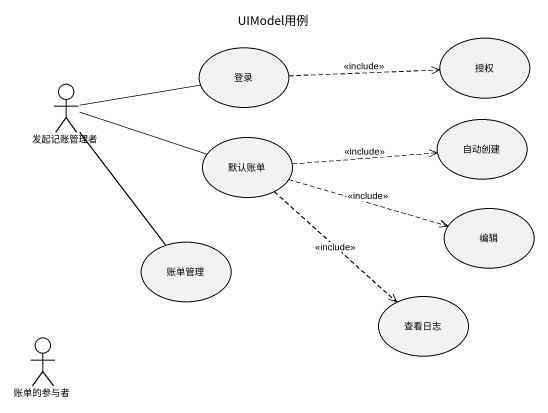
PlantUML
@startuml
title UIModel用例
usecase 授权
usecase 登录
actor 发起记账管理者
usecase 默认账单
usecase 自动创建
usecase 编辑
usecase 账单管理
usecase 查看日志
actor 账单的参与者
登录 .right.> 授权 : <<include>>
发起记账管理者 -right- 登录
发起记账管理者 -right- 默认账单
发起记账管理者 -- 账单管理
默认账单 .right.> 自动创建 : <<include>>
默认账单 .right.> 编辑 : <<include>>
默认账单 ..> 查看日志 : <<include>>
@enduml
